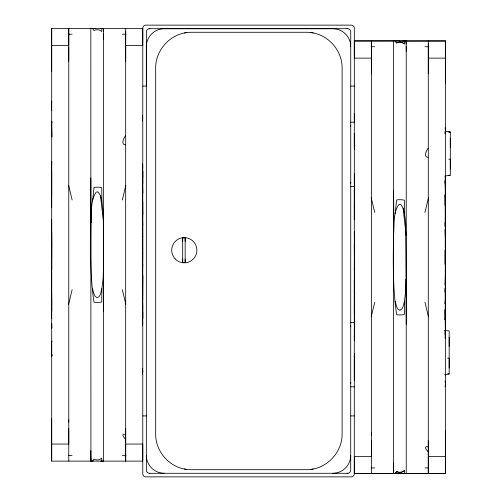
<?xml version="1.0" encoding="UTF-8"?>
<svg xmlns="http://www.w3.org/2000/svg" width="502" height="502" viewBox="0 0 502 502"><rect width="100%" height="100%" fill="white"/><g stroke="black" fill="none" stroke-linecap="round" stroke-linejoin="round"><path stroke-width="0.75" d="M125.682 31.199L125.682 461.118L125.682 444.044L142.763 444.044L142.763 461.118L51.687 461.118L51.687 28.532L142.763 28.551L142.763 45.613L125.682 45.613M51.781 266.418L51.687 219.286M90.824 450.532L90.918 461.118L90.824 28.532M103.625 311.667L103.531 222.85L103.136 211.649L101.881 201.001L100.507 195.742L98.455 192.316L97.225 191.808L95.995 192.316C90.147 201.126 91.904 212.835 90.918 222.85C90.799 249.35 89.908 275.974 94.025 302.242A6.4 1.657 0 0 0 101.755 301.978L101.881 288.65L103.136 278.001L103.531 266.8L103.531 222.85L100.507 195.742M103.625 28.532L103.625 461.118M182.684 262.502L182.684 237.961L184.698 237.766L185.169 237.841L185.169 262.571L182.684 262.502L182.684 259.007M354.393 329.525L354.299 294.687M354.393 278.911L354.393 235.595M354.393 215.665L354.393 184.981M371.38 41.051L371.38 456.556L354.299 456.556L354.299 473.631L445.368 473.461M393.43 473.631L393.43 41.051M406.237 41.051L406.237 473.631L445.368 473.631L445.368 430.772M428.294 43.712L428.294 473.631L428.294 456.556L445.368 456.556M445.362 214.122L445.368 205.876M445.368 473.631L445.368 40.875L354.299 41.051M449.183 368.004L449.183 337.256M450.313 169.017L450.313 138.276M142.75 177.501L142.763 170.975L142.763 183.857M142.75 312.169L142.763 318.695L142.763 305.812L142.687 306.509M445.362 324.687L445.368 318.155L445.299 319.008M51.687 257.771L51.781 244.825M354.299 270.271L354.393 257.168M445.368 239.153L445.18 264.322L445.368 251.521M51.687 196.263L51.687 177.965M142.763 251.684L142.568 272.517L142.763 264.021M354.299 208.763L354.393 198.227M445.368 264.027L445.18 285.01L445.368 276.357M445.029 288.374L445.218 292.133L445.368 275.178M393.43 223.503L393.53 235.369C394.516 225.348 392.752 213.639 398.607 204.829L399.837 204.32L401.067 204.829L403.119 208.255L404.493 213.519L405.748 224.168L406.143 279.313L405.748 290.514L404.493 301.162L404.361 314.49A6.4 1.657 0 0 1 396.636 314.754C390.543 273.628 394.898 231.88 393.43 190.503M51.687 311.704L51.687 293.406M142.763 275.88L142.48 307.174L142.687 306.496M354.299 324.204L354.393 316.109M445.368 288.223L445.18 303.817L445.368 299.493M445.299 318.833L445.092 319.674L445.368 299.317L445.18 303.647M142.763 239.178L142.568 251.828L142.75 201.609M445.218 222.537L445.362 213.952M445.092 204.916L445.368 183.782M51.687 207.326L51.687 171.188M354.299 219.82L354.393 173.817L354.299 174.696M51.687 270.383L51.781 266.399M354.299 282.877L354.393 278.742M142.48 307.174L142.763 297.04M445.092 319.674L445.368 309.383M142.763 274.757L142.763 296.136M445.218 292.133L445.368 287.1M444.998 181.36L445.362 189.994L445.368 179.547M103.625 31.199L103.531 28.532L101.881 28.532L101.755 31.551A6.4 6.187 0 0 0 94.025 30.566L92.569 28.532L91.803 28.564M404.493 40.875L404.361 44.044A6.4 6.187 0 0 0 396.636 43.059L395.181 41.051M51.687 166.244L51.781 161.475M354.299 178.737L354.393 173.817L354.299 175.713M142.763 371.436L142.48 374.185M445.368 130.558L445.092 133.463M445.299 385.335L445.368 383.779M142.386 214.335L142.606 210.024L142.763 214.912M445.036 226.12L445.218 222.361L445.368 227.406M445.368 334.79L445.18 338.197L445.368 336.654M142.763 165.434L142.568 168.547L142.763 167.486M445.368 177.777L445.18 181.046L445.368 179.998M51.687 318.481L51.687 282.35M354.299 330.981L354.393 329.356M142.386 320.665L142.606 317.973L142.568 325.704L142.48 297.247L142.763 305.04M444.998 333.159L445.218 330.31L445.368 331.019M92.569 201.001L94.025 187.409A6.4 1.657 0 0 1 101.755 187.673L101.881 201.001M395.181 213.519L396.636 199.928A6.4 1.657 0 0 1 404.361 200.185L404.493 213.519M142.48 120.969L142.48 115.485M445.092 133.294L445.299 131.944M445.092 386.684L445.299 385.159M445.18 180.871L445.368 179.829M72.125 289.685L68.598 304.356M122.325 199.972L125.851 185.301M374.737 302.198L371.21 316.869M424.937 212.484L428.463 197.813M51.995 355.134L51.687 356.596L51.687 342.402M354.299 369.096L354.607 367.47M101.881 288.65L100.507 293.908L99.34 296.324L97.225 297.843L95.116 296.324L93.943 293.908L92.569 288.65M404.493 301.162L403.119 306.421L401.945 308.837L399.837 310.361L397.722 308.837L396.555 306.421L395.181 301.162M51.687 342.42L52.02 341.021M51.687 355.893L52.039 354.393M354.299 354.92L354.625 353.364M354.299 368.217L354.65 366.736M354.299 368.386L354.65 366.912M354.299 323.464L354.713 321.801M354.299 313.863L354.745 312.206M354.299 356.225L354.738 354.858M354.299 356.395L354.738 355.033M354.299 146.76L354.776 145.316M354.299 146.935L354.776 145.486M125.607 135.634C123.774 137.843 120.562 144.595 125.362 144.89M428.212 148.146C426.386 150.355 423.173 157.107 427.974 157.408M354.299 473.461L395.206 473.461L396.636 471.447M395.206 473.631L396.636 471.616A6.4 6.187 0 0 0 404.361 470.638M186.844 32.58C169.488 34.588 155.388 50.658 155.67 68.128L155.67 433.841C155.281 451.279 169.312 467.381 186.637 469.389M310.939 469.389C328.295 467.387 342.389 451.311 342.113 433.841L342.113 68.128C342.389 50.658 328.295 34.588 310.939 32.58M445.029 175.938L450.313 175.336M444.659 374.831L449.183 374.316M149.201 28.708L347.271 28.708M347.867 473.292L149.803 473.292M405.723 41.057L406.143 41.051L406.237 43.712M399.837 40.875L354.299 40.875L354.299 58.125L371.38 58.125L371.38 40.875M93.152 461.112L92.594 461.118L94.025 459.104A6.4 6.187 0 0 0 101.755 458.138L101.856 461.137L101.297 461.131M395.206 473.461L401.092 473.461M403.15 473.455L404.468 473.461M401.092 473.631L406.237 473.631M403.928 41.051L403.119 41.051L445.368 41.051M405.239 473.461L406.237 473.461M93.943 28.539L95.116 28.532M101.881 28.551L100.507 28.551L103.531 28.532L103.556 31.557M68.454 34.224L72.068 34.224M122.381 34.224L125.996 34.224M406.143 40.875L399.837 41.051M51.687 45.613L68.768 45.613L68.768 28.532L68.768 444.044L51.687 444.044M371.066 46.742L374.674 46.742M424.993 46.742L428.608 46.742M428.294 58.125L445.368 58.125M142.769 86.087L146.358 86.087L146.358 32.304A3.169 3.169 0 0 1 149.941 28.714M350.729 86.087L354.312 86.087M350.66 122.174L354.519 122.174M448.801 159.165L450.313 159.165M448.801 175.16L450.313 175.16M350.66 186.524L354.519 186.524M350.66 322.466L354.519 322.466M447.677 358.146L449.183 358.146M447.677 373.394L449.183 373.394M350.66 386.816L354.519 386.816M142.763 415.913L146.346 415.913M350.716 415.913L354.299 415.913M68.454 455.427L72.068 455.427M122.381 455.427L125.996 455.427M100.538 461.118L103.531 461.137M371.066 467.939L374.674 467.939M424.993 467.939L428.608 467.939M403.15 473.631L406.143 473.631M91.345 461.137L91.822 461.137M404.493 41.051L405.258 41.057M445.029 131.355L450.313 131.957L450.313 147.324M444.659 330.429L449.183 330.943L449.183 346.311M428.212 446.912L426.022 446.667L425.458 447.721L425.985 449.146L427.974 451.681M125.607 434.399L123.41 434.155L122.846 435.203L123.373 436.627L125.362 439.168M395.181 40.875L396.636 42.89A6.4 6.187 0 0 1 404.361 43.875M445.092 204.747L445.299 205.475M354.299 291.7L354.745 293.193M354.299 291.869L354.745 293.363M354.299 190.459L354.676 191.783M354.299 190.635L354.676 191.959M354.299 179.44L354.707 181.065M428.463 316.869L424.937 302.198M371.21 197.813L374.737 212.484M125.851 304.356L122.325 289.685M68.598 185.301L72.125 199.972M354.299 281.748L354.701 283.385M354.299 148.046L354.625 149.552M52.02 137.059L51.687 121.183L51.995 122.72M354.607 135.044L354.299 133.526L354.299 148.215M354.299 133.695L354.607 135.214M445.368 334.683L445.18 333.466L445.368 336.56M142.763 322.184L142.568 321.123L142.763 324.236M445.092 127.828L445.299 129.347M445.092 381.043L445.299 382.568M142.48 368.7L142.763 371.455M445.368 177.852L445.18 176.309L445.368 179.716M445.299 205.305L445.368 206.052M142.763 193.552L142.568 163.966L142.606 171.703L142.386 169.017M403.119 208.255L406.143 235.369M444.998 181.529L445.218 184.203M354.299 183.531L354.393 185.156M445.18 333.635L445.368 336.729M354.299 338.794L354.393 340.695L354.299 335.938M51.687 326.457L51.781 328.195L51.687 323.426L51.687 327.492M445.299 129.177L445.368 130.733M445.299 382.392L445.368 383.948M142.386 275.316L142.606 279.639L142.568 237.841L142.763 250.492M354.393 337.852L354.393 298.847M393.43 470.97L393.53 473.631L393.43 463.045M90.824 458.458L90.918 461.118M445.368 317.54L445.092 309.59L445.368 330.724M445.218 330.31L445.368 334.966M404.468 473.631L404.361 470.462A6.4 6.187 0 0 1 403.037 471.447M445.368 205.13L445.092 194.832L445.368 226.289M142.763 192.63L142.48 182.496L142.763 213.789M445.368 238.149L445.18 229.496L445.368 250.485M354.299 231.629L354.393 235.764M142.763 225.649L142.568 217.153L142.763 237.986M445.218 291.963L445.362 300.554M445.368 262.985L445.18 250.184L445.368 275.353M354.299 190.308L354.393 198.403M445.218 222.361L445.368 239.328M406.143 41.051L406.168 44.076M406.193 46.341L406.237 51.637M354.299 305.743L354.393 316.279M103.581 33.829L103.625 39.118M406.237 291.179L406.143 279.313L406.237 324.179M354.299 244.242L354.393 257.338M103.531 266.8L103.625 278.66M90.824 210.991L90.918 222.85L90.824 177.99M51.687 231.899L51.781 244.844M445.362 189.825L445.368 196.357M445.362 300.384L445.368 308.63M450.313 160.006L450.313 174.445M449.183 358.986L449.183 373.432M445.368 40.875L445.368 83.74M445.368 177.683L445.368 216.048M445.368 298.288L445.368 336.829M428.294 40.875L428.294 73.775M428.294 440.907L428.294 455.132M371.38 59.55L371.38 73.775M371.38 432.322L371.38 435.41M371.38 440.907L371.38 473.631M354.299 113.446L354.299 122.846M354.299 279.79L354.299 294.348M354.299 354.745L354.299 380.466M350.716 125.588L350.716 126.485M350.716 182.213L350.716 183.105M350.716 325.88L350.716 326.777M350.716 382.505L350.716 383.396M185.169 237.841L185.169 241.337M185.169 259.107L185.169 262.571M182.684 237.961L182.684 241.424M125.682 28.532L125.682 61.263M125.682 428.388L125.682 442.62M68.768 47.031L68.768 61.263M68.768 419.81L68.768 422.126M68.768 428.388L68.768 461.118M51.687 28.532L51.687 71.24M51.687 101.103L51.687 110.346M51.687 167.097L51.687 178.135M51.687 267.447L51.687 281.848M51.687 298.928L51.687 310.964M51.687 418.43L51.687 461.137M149.929 473.286A3.169 3.169 0 0 1 146.346 469.696L146.346 46.617A17.928 17.928 0 0 1 164.273 28.689L332.788 28.689A17.928 17.928 0 0 1 350.716 46.617M347.133 473.286A3.169 3.169 0 0 0 350.716 469.696L350.729 32.304A3.169 3.169 0 0 0 347.139 28.714M350.716 455.358A17.928 17.928 0 0 1 332.788 473.286M164.273 473.286A17.928 17.928 0 0 1 146.346 455.358M184.529 32.963A35.855 35.855 0 0 1 191.519 32.272L306.258 32.272A35.855 35.855 0 0 1 313.248 32.963M313.248 469.006A35.855 35.855 0 0 1 306.258 469.696L191.306 469.696A35.636 35.636 0 0 1 184.328 469.006M402.541 471.692A6.4 6.187 0 0 1 401.493 472.062M400.947 472.181A6.4 6.187 0 0 1 398.72 472.181M398.18 472.062A6.4 6.187 0 0 1 397.126 471.692M142.769 28.714L142.763 473.286A3.169 3.169 0 0 0 146.346 476.869L350.716 476.869A3.169 3.169 0 0 0 354.299 473.286L354.312 28.714A3.169 3.169 0 0 0 350.729 25.131L146.358 25.131A3.169 3.169 0 0 0 142.769 28.714M445.362 324.512L445.368 331.188L445.362 324.512M450.313 132.133L448.801 132.133L450.313 132.151M175.091 258.844L173.177 256.171A12.569 12.544 -90 0 1 173.592 243.577A12.594 12.594 0 0 1 191.852 240.157A12.594 12.594 0 0 1 193.665 258.643A12.594 12.594 0 0 1 175.091 258.844"/></g></svg>
